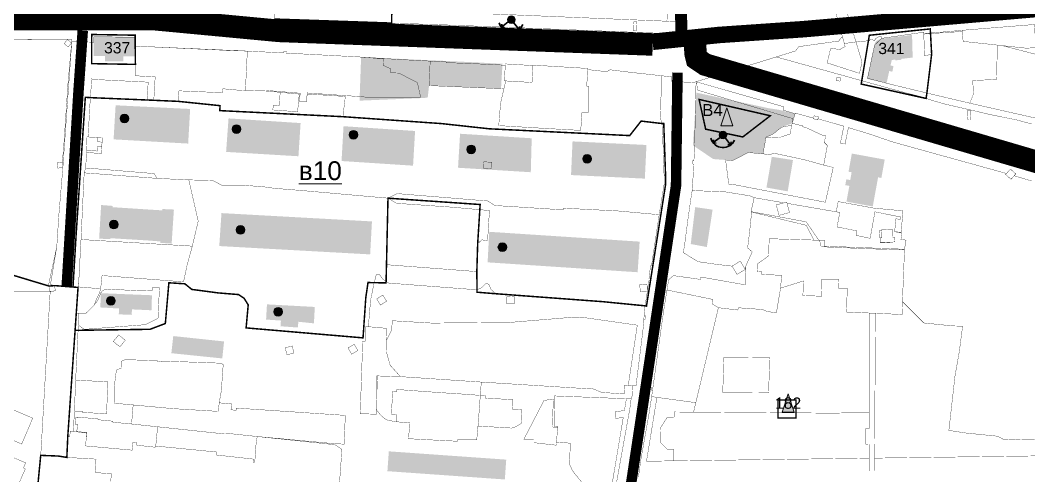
# Model space of a CAD drawing. Header units: millimetres. Extents: x 21689 to 31331, y 37531 to 43751.
# Drawn here: x 29086 to 29758, y 41698 to 42002 of the extents above; entities that cross this region are included whole.
import ezdxf

# ---------------------------------------------------------------- set-up
doc = ezdxf.new("R2010")
doc.units = ezdxf.units.MM
doc.linetypes.add('g5_084', pattern=[0.4, 0.2, -0.2])
for name, color, linetype, lineweight, transparency in [('0.1 ОКН', 1, 'Continuous', 9, 0.4), ('00 Выявленные ОКН', 30, 'Continuous', 9, 0.4), ('00 Дороги', 252, 'Continuous', 9, 0.2), ('24. ценная дореволюц постройка', 192, 'Continuous', 13, 0.4)]:
    doc.layers.add(name, color=color, linetype=linetype, lineweight=lineweight, transparency=transparency)
for name, color, linetype, lineweight in [('0.15 - Видовые раскрытия', 22, 'Continuous', 9), ('00 границы ОКН', 1, 'Continuous', 40), ('00 номер ОКН', 7, 'Continuous', 15), ('00 Разраб границы', 5, 'g5_084', 50), ('CONTUR', 150, 'Continuous', 9)]:
    doc.layers.add(name, color=color, linetype=linetype, lineweight=lineweight)
doc.layers.add('00 Парки и скверы', color=114, linetype='Continuous', lineweight=9, true_color=0x00a945, transparency=0.5)
doc.layers.add('25. ценная историческая застройка сов пер', color=92, linetype='Continuous', lineweight=0, true_color=0x19df16)
doc.styles.get("Standard").update_dxf_attribs({"font": 'arial.ttf'})
doc.linetypes.add('474_2', pattern='A,1,-0.5,[222,geobl2.shx,S=0.1,R=0,X=0,Y=0],-0.5,3', length=5)

# ---------------------------------------------------------------- blocks, each defined once
blk = doc.blocks.new('участки все')
at = {"layer": 'CONTUR', "const_width": 0.2}
for points in [[(6368.85, 4360.04), (6486.31, 4356.03), (6639.47, 4350.06), (6638.98, 4358.25), (6643.77, 4366.39)], [(6741.96, 4368.15), (6745.45, 4355.53), (6747.53, 4347.96), (6746.78, 4347.89), (6745.07, 4345.42), (6718.25, 4341.66), (6716.19, 4338.81), (6648.35, 4317.84), (6633.78, 4318.46), (6633.76, 4321.54), (6606.61, 4324.53), (6592.57, 4326.27), (6590.27, 4324.99), (6577.66, 4326.4), (6577.7, 4327.16), (6541.19, 4329.37), (6541.17, 4329.08), (6522.76, 4330.18), (6522.71, 4329.31), (6505.37, 4330.14), (6502.17, 4330.27), (6487.24, 4330.9), (6483.44, 4330.98), (6483.46, 4331.3), (6483.17, 4331.47), (6450.27, 4333.21), (6426.59, 4334.75), (6425.26, 4334.82), (6376.72, 4337.38), (6376.77, 4338.37), (6375.02, 4338.45), (6374.96, 4337.47), (6357.04, 4338.4), (6350.74, 4338.73), (6276, 4342.03), (6276, 4347.94), (6248.48, 4348.24), (6248.42, 4344.59), (6246.93, 4344.62), (6245.17, 4344.77), (6233.72, 4344.9), (6233.84, 4346.38), (6097.84, 4347.26)], [(6643.77, 4366.39), (6638.98, 4358.25), (6630.47, 4358.6), (6630.94, 4371.39)], [(6875.48, 4356.43), (6827.34, 4352.57), (6808.51, 4350.91), (6801.7, 4350.3), (6801.65, 4351.31), (6773.59, 4347.21), (6773.27, 4348.51), (6772.05, 4348.4), (6770.71, 4347.87), (6769.36, 4346.65), (6768.78, 4345.61), (6767.46, 4346.23), (6765.69, 4346.48), (6765.56, 4345.58), (6759.4, 4345.22), (6756.48, 4344.81), (6752.97, 4356.4), (6749.86, 4366.68)], [(6097.84, 4347.26), (6230.86, 4346.35), (6228.62, 4343.66), (6231.34, 4341.47), (6233.58, 4344.15), (6231.05, 4315.71), (6228.63, 4279.11), (6227.42, 4264.6), (6223.93, 4264.27), (6224.29, 4260.8), (6227.77, 4261.12), (6225.08, 4229.47), (6223.72, 4208.6), (6218.13, 4182.39), (6113.22, 4213.94)], [(6873.58, 4290.22), (6863.32, 4292.95), (6845.58, 4296.52), (6835.81, 4298.85), (6831.68, 4299.78), (6816.25, 4303.33), (6809.37, 4305.24), (6798.96, 4308.57), (6786.98, 4311.62), (6703.4, 4334.81), (6699.82, 4333.74), (6649.88, 4318.31), (6708.48, 4301.61), (6707.86, 4299.46), (6715.1, 4297.23), (6715.91, 4297), (6716.03, 4297.42), (6728.16, 4294.09), (6728.59, 4295.64), (6731.49, 4294.84), (6731.16, 4293.62), (6748.4, 4288.72), (6746.09, 4277.46), (6749.19, 4276.82), (6751.44, 4287.76), (6766.27, 4283.27), (6780.15, 4278.45), (6800.23, 4272.86), (6827.24, 4265.41), (6856.82, 4257.22), (6859.47, 4260.14), (6863.03, 4256.92), (6861.93, 4255.7), (6873.59, 4252.24)], [(6596.9, 4051.64), (6605.76, 4100.85), (6606.58, 4107.14), (6607.53, 4109.93), (6607.71, 4115.86), (6609.82, 4115.75), (6614.02, 4149.19), (6614.91, 4156.9), (6615.11, 4160.17), (6616.22, 4160.1), (6616.48, 4162.52), (6615.24, 4162.59), (6615.36, 4164.73), (6615.83, 4169.09), (6617.44, 4178.81), (6618.27, 4185.69), (6619.16, 4185.59), (6619.4, 4187.14), (6618.46, 4187.25), (6619.53, 4195.7), (6620.27, 4195.84), (6620.56, 4198.43), (6625.3, 4229.79), (6628.56, 4249.96), (6628.61, 4253.93), (6627.34, 4290.46), (6626.73, 4290.54), (6626.17, 4295.68), (6625.89, 4304.41), (6626.85, 4310.5), (6626.75, 4322.31), (6633.76, 4321.54), (6633.78, 4318.47), (6648.35, 4317.84), (6649.88, 4318.31), (6648.87, 4273.47), (6648.43, 4265.57), (6647.56, 4265.6), (6647.5, 4263.55), (6648.32, 4263.52), (6647.69, 4251.47), (6647.3, 4245.87), (6646.76, 4242.79), (6644.26, 4225.31), (6643.5, 4219.28), (6642.27, 4209.95), (6641.39, 4204.54), (6651.09, 4198.53), (6662.97, 4196.8), (6673.87, 4195.53), (6677.21, 4190.05), (6682.7, 4193.4), (6682.91, 4193.4), (6682.64, 4190.78), (6682.62, 4183.08), (6653.12, 4188.29), (6652.83, 4186.69), (6636.38, 4189), (6634.52, 4188.99), (6631.61, 4186.49), (6630.5, 4179.65), (6628.53, 4167.41), (6626.33, 4152.19), (6625.66, 4147.17), (6621.19, 4115.12), (6621.14, 4114.82), (6621.14, 4114.82), (6620.39, 4114.87), (6620.1, 4113.03), (6620.87, 4112.93), (6620.14, 4107.67), (6618.37, 4096.44), (6614.88, 4076.78), (6613.14, 4067.09), (6611.48, 4055.23)], [(6190.84, 4033.3), (6202.75, 4060.61), (6201.51, 4061.15), (6202.99, 4064.55), (6110.75, 4104.15)], [(6194.48, 4079.6), (6200.37, 4077.1), (6207.66, 4094.33), (6179.08, 4106.58)], [(6163.81, 4178.78), (6219.31, 4178.68), (6213.11, 4071.05), (6212.4, 4062.27), (6210.28, 4041.26)], [(6611.48, 4055.23), (6613.14, 4067.09), (6614.88, 4076.78), (6618.37, 4096.44), (6620.14, 4107.67), (6620.29, 4108.7), (6620.29, 4108.7), (6623.79, 4108.14), (6616.85, 4065.66), (6634.84, 4065.87), (6765.2, 4067.66), (6765.19, 4059.34), (6768.82, 4059.36), (6768.87, 4067.7), (6942.19, 4070.08), (6945.01, 4068.83), (6948.71, 4070.87), (6957.42, 4068.98), (6962.3, 4062.28), (6959.33, 4055.1)], [(6259.73, 4052.33), (6260.04, 4057.37), (6249.31, 4058.05), (6249.88, 4067.04), (6230.43, 4068.17), (6231.04, 4082.1), (6232.39, 4081.95), (6232.67, 4085.7), (6237.02, 4085.2), (6243.57, 4084.44), (6243.31, 4081.84), (6243.42, 4081.81), (6242.91, 4075.83), (6273.94, 4073.02), (6274.4, 4078.18), (6277.16, 4077.92), (6277.07, 4076.31), (6289.33, 4074.96), (6289.41, 4075.78), (6330.28, 4071.77), (6330.05, 4069.8), (6354.83, 4067.05), (6354.69, 4064.96), (6355.69, 4064.9), (6356.45, 4075.59), (6356.6, 4077.67), (6357.32, 4082.09), (6409.16, 4076.64), (6413.8, 4073.56), (6412.88, 4060.77), (6411.78, 4045.36)]]:
    blk.add_lwpolyline(points, dxfattribs=at)
for points in [[(6741.96, 4368.15), (6722.94, 4367.67), (6722.7, 4376.95), (6747.92, 4377.18), (6748.25, 4373.37), (6749.33, 4368.39), (6752.97, 4356.4), (6745.45, 4355.53), (6741.96, 4368.15)], [(6368.96, 4368.64), (6472.99, 4365.12), (6638.98, 4358.25), (6639.47, 4350.06), (6486.31, 4356.03), (6368.85, 4360.04), (6368.96, 4368.64)], [(6742.35, 4366.76), (6749.82, 4366.78), (6752.97, 4356.4), (6756.48, 4344.81), (6748.71, 4343.74), (6745.45, 4355.53), (6742.35, 4366.76)], [(6608.33, 4358.15), (6610.33, 4358.1), (6610.16, 4352.09), (6608.16, 4352.14), (6608.33, 4358.15)], [(6608.33, 4358.15), (6610.33, 4358.1), (6610.16, 4352.09), (6608.16, 4352.14), (6608.33, 4358.15)], [(6758.85, 4323.91), (6737.3, 4330.83), (6739.59, 4340.56), (6745.77, 4339.79), (6749.25, 4341.78), (6745.45, 4355.53), (6752.97, 4356.4), (6760.51, 4331.53), (6758.85, 4323.91)], [(6764.2, 4320.61), (6768.9, 4342.69), (6773.6, 4347.2), (6801.65, 4351.31), (6802.18, 4335.66), (6805.7, 4336.28), (6806.93, 4336.67), (6803.76, 4310.78), (6778.58, 4316.88), (6764.2, 4320.61)], [(6801.69, 4350.04), (6827.4, 4351.78), (6827.9, 4345.18), (6850.71, 4342.72), (6850.22, 4319.82), (6834.33, 4319.14), (6834.78, 4310.09), (6832.35, 4304.03), (6803.76, 4310.78), (6806.93, 4336.67), (6805.7, 4336.28), (6802.18, 4335.66), (6801.69, 4350.04)], [(6827.34, 4352.57), (6875.48, 4356.43), (6876.36, 4340.97), (6869.8, 4340.66), (6827.9, 4345.18), (6827.34, 4352.57)], [(6233.72, 4344.9), (6245.17, 4344.77), (6246.93, 4344.62), (6246.98, 4319.91), (6245.66, 4301.01), (6244.63, 4281.54), (6243.87, 4281.57), (6243.5, 4272.65), (6243.7, 4271.23), (6243.11, 4263.59), (6242.97, 4260.9), (6241.98, 4257.65), (6239.86, 4213.26), (6238.15, 4181.7), (6236.83, 4164.28), (6238.49, 4164.22), (6236.53, 4124.55), (6234.84, 4085.48), (6232.67, 4085.7), (6232.39, 4081.95), (6231.04, 4082.1), (6230.43, 4068.17), (6224.92, 4069.05), (6220.62, 4069.26), (6216.85, 4069.37), (6213.01, 4069.58), (6213.11, 4071.05), (6219.31, 4178.68), (6222.65, 4179.07), (6222.37, 4182.57), (6219.51, 4183.3), (6223.72, 4208.6), (6225.08, 4229.47), (6227.77, 4261.12), (6233.72, 4344.9)], [(6228.62, 4343.66), (6230.86, 4346.35), (6233.58, 4344.15), (6231.34, 4341.47), (6228.62, 4343.66)], [(6739.59, 4340.56), (6745.77, 4339.79), (6749.25, 4341.78), (6748.71, 4343.74), (6756.48, 4344.81), (6760.51, 4331.53), (6758.85, 4323.91), (6737.3, 4330.83), (6739.59, 4340.56)], [(6276, 4342.03), (6344.96, 4338.83), (6350.74, 4338.73), (6349.47, 4312.53), (6345.25, 4312.66), (6334.48, 4313.62), (6334.13, 4311.02), (6305.19, 4312.24), (6304.86, 4308.11), (6304.73, 4305.25), (6288.38, 4305.97), (6289.31, 4321.56), (6276.24, 4322.27), (6276, 4342.03)], [(6350.74, 4338.73), (6357.04, 4338.4), (6374.96, 4337.47), (6375.02, 4338.45), (6376.77, 4338.37), (6376.72, 4337.38), (6425.26, 4334.82), (6441.47, 4333.55), (6441.33, 4329.2), (6446.39, 4326.88), (6446.35, 4324.23), (6451.7, 4324.09), (6464.08, 4317.76), (6466.29, 4308), (6430.98, 4307.98), (6421.39, 4308.73), (6390.69, 4310.85), (6390.63, 4310.17), (6390.51, 4308.99), (6390.16, 4304.94), (6385.53, 4305.38), (6385.97, 4310.67), (6363.76, 4312.5), (6363.65, 4312.12), (6349.47, 4312.53), (6350.74, 4338.73)], [(6854.08, 4342.34), (6890.19, 4333), (6890.64, 4290.83), (6832.35, 4304.03), (6834.78, 4310.09), (6834.33, 4319.14), (6850.22, 4319.82), (6850.71, 4342.73), (6854.08, 4342.34)], [(6472.63, 4332.02), (6483.17, 4331.47), (6483.46, 4331.3), (6483.44, 4330.98), (6487.24, 4330.9), (6502.17, 4330.27), (6505.37, 4330.14), (6522.71, 4329.31), (6522.1, 4318.92), (6523.01, 4318.85), (6521.79, 4313.62), (6471.9, 4315.73), (6472.63, 4332.02)], [(6522.76, 4330.18), (6541.17, 4329.08), (6540.5, 4317.82), (6522.1, 4318.92), (6522.76, 4330.18)], [(6523.01, 4318.85), (6519.56, 4304.02), (6518.33, 4289.1), (6542.03, 4287.67), (6566.03, 4286.27), (6572.99, 4285.98), (6573.85, 4297.93), (6578.07, 4297.78), (6578.23, 4315.26), (6576.98, 4315.37), (6577.7, 4327.16), (6541.19, 4329.37), (6541.17, 4329.08), (6540.5, 4317.82), (6523.01, 4318.85)], [(6385, 4305.44), (6384.2, 4298.33), (6367.77, 4299.53), (6367.97, 4302.57), (6372.06, 4302.3), (6372.53, 4309.71), (6372.56, 4311.27), (6363.66, 4312.12), (6345.25, 4312.66), (6334.48, 4313.62), (6334.13, 4311.02), (6305.19, 4312.24), (6304.86, 4308.11), (6304.73, 4305.25), (6283.88, 4306.15), (6284.66, 4318.03), (6247.93, 4319.86), (6246.98, 4319.91), (6245.66, 4301.01), (6244.63, 4281.54), (6254.08, 4281.03), (6253.91, 4278.07), (6253.73, 4275.1), (6253.47, 4270.47), (6243.7, 4271.23), (6243.11, 4263.59), (6242.97, 4260.9), (6288.7, 4257.16), (6290.45, 4253.97), (6311.72, 4252.95), (6325.42, 4252.66), (6327.76, 4252.48), (6333.54, 4249.52), (6348.62, 4249.4), (6363.17, 4248.18), (6368.44, 4247.38), (6387.01, 4245.88), (6428.16, 4242.23), (6444.5, 4240.79), (6450.6, 4243.83), (6511.04, 4238.9), (6515.8, 4235.88), (6525.94, 4235.27), (6545.67, 4234), (6555.1, 4233.4), (6561.42, 4233.15), (6561.46, 4234.12), (6598.05, 4232.26), (6625.3, 4229.79), (6628.56, 4249.96), (6628.61, 4253.93), (6627.34, 4290.46), (6613.24, 4292.11), (6605.65, 4282.45), (6576.71, 4283.52), (6566.06, 4284.14), (6542.07, 4285.26), (6512.05, 4286.97), (6480.34, 4290.43), (6414.46, 4295.05), (6414.88, 4298.76), (6415.84, 4306.5), (6415.97, 4308.51), (6391.47, 4310.1), (6390.64, 4310.16), (6390.55, 4308.98), (6390.18, 4304.9), (6385, 4305.44)], [(6715.91, 4297), (6715.1, 4297.23), (6707.86, 4299.46), (6708.48, 4301.61), (6649.88, 4318.31), (6651.16, 4312.64), (6714.49, 4293.73), (6713.95, 4290.62), (6715.91, 4297)], [(6743.63, 4321.43), (6744.33, 4321.38), (6745.33, 4321.29), (6746.02, 4321.23), (6745.97, 4320.54), (6745.9, 4319.54), (6745.83, 4318.76), (6743.45, 4318.95), (6743.5, 4319.73), (6743.58, 4320.73), (6743.63, 4321.43)], [(6743.63, 4321.43), (6744.33, 4321.38), (6745.33, 4321.29), (6746.02, 4321.23), (6745.97, 4320.54), (6745.9, 4319.54), (6745.83, 4318.76), (6743.45, 4318.95), (6743.5, 4319.73), (6743.58, 4320.73), (6743.63, 4321.43)], [(6372.56, 4311.27), (6385.3, 4310.06), (6385, 4305.44), (6384.2, 4298.33), (6367.77, 4299.53), (6367.97, 4302.57), (6372.06, 4302.3), (6372.53, 4309.71), (6372.56, 4311.27)], [(6830.76, 4299.2), (6832.77, 4299.26), (6833.03, 4293.3), (6831.01, 4293.25), (6830.76, 4299.2)], [(6830.76, 4299.2), (6832.77, 4299.26), (6833.03, 4293.3), (6831.01, 4293.25), (6830.76, 4299.2)], [(6694.63, 4270.28), (6695.07, 4273.59), (6696.58, 4281.45), (6705.05, 4281.07), (6712.51, 4283.53), (6713.7, 4289.38), (6713.95, 4290.62), (6721.08, 4288.87), (6720.92, 4288.42), (6724, 4287.41), (6733.7, 4282.86), (6736.4, 4282.32), (6735.61, 4279.17), (6735.25, 4278.01), (6735.92, 4277.33), (6736.87, 4276.37), (6737.38, 4275.86), (6734.96, 4262.81), (6726.1, 4265.27), (6724.68, 4265.68), (6722.51, 4266.27), (6711.52, 4268.64), (6701.05, 4270.87), (6699.66, 4269.71), (6694.63, 4270.28)], [(6728.59, 4295.64), (6731.49, 4294.84), (6730.95, 4292.91), (6728.05, 4293.7), (6728.59, 4295.64)], [(6696.58, 4281.45), (6705.05, 4281.07), (6712.51, 4283.53), (6713.7, 4289.38), (6706.81, 4287.99), (6700.82, 4283.21), (6696.58, 4281.45)], [(6243.87, 4281.57), (6244.63, 4281.54), (6251.12, 4281.2), (6251, 4278.39), (6253.91, 4278.07), (6253.73, 4275.1), (6250.79, 4275.22), (6250.6, 4272.16), (6243.5, 4272.65), (6243.87, 4281.57)], [(6684.67, 4271.16), (6694.63, 4270.28), (6699.66, 4269.71), (6701.05, 4270.87), (6711.52, 4268.64), (6722.51, 4266.27), (6724.68, 4265.68), (6726.1, 4265.27), (6734.96, 4262.81), (6741.32, 4261.26), (6736.09, 4238.08), (6675.98, 4249.65), (6671.63, 4250), (6671.58, 4250.85), (6669.56, 4266.22), (6674.37, 4265.87), (6684.67, 4271.16)], [(6224.29, 4260.8), (6223.93, 4264.27), (6227.42, 4264.6), (6227.77, 4261.12), (6224.29, 4260.8)], [(6508.34, 4265), (6513.84, 4264.7), (6513.6, 4260.56), (6508.12, 4260.85), (6508.34, 4265)], [(6241.98, 4257.65), (6290.45, 4253.97), (6311.72, 4252.95), (6318, 4225.48), (6314.05, 4208.84), (6239.86, 4213.26), (6241.98, 4257.65)], [(6863.03, 4256.92), (6859.8, 4253.37), (6856.24, 4256.58), (6859.47, 4260.14), (6863.03, 4256.92)], [(6647.3, 4245.87), (6646.76, 4242.79), (6644.26, 4225.31), (6643.5, 4219.28), (6642.27, 4209.95), (6641.39, 4204.54), (6651.09, 4198.53), (6662.97, 4196.8), (6673.87, 4195.53), (6679.34, 4198.89), (6682.7, 4193.4), (6683.2, 4196.14), (6687.35, 4205.03), (6684.25, 4207.67), (6685.51, 4217.78), (6686.93, 4231.54), (6686.54, 4231.83), (6688.61, 4241.12), (6685.84, 4242.32), (6669.56, 4244.95), (6647.3, 4245.87)], [(6444.5, 4240.79), (6450.27, 4237.36), (6487.46, 4234.77), (6512.29, 4232.53), (6511.71, 4226.33), (6510.93, 4212.57), (6507.02, 4213.03), (6504.3, 4210.47), (6503.45, 4197.79), (6503.75, 4197.77), (6503.73, 4191.91), (6443.5, 4196.49), (6444.5, 4240.79)], [(6732.52, 4208.96), (6732.72, 4211.36), (6723.27, 4225.02), (6686.54, 4231.83), (6688.61, 4241.12), (6708.46, 4237.7), (6703.34, 4236.31), (6705.23, 4229.36), (6712.18, 4231.26), (6710.52, 4237.35), (6745.73, 4231.29), (6745.44, 4230.01), (6743.88, 4221.63), (6757.14, 4219.01), (6756.52, 4216.04), (6764.26, 4214.39), (6765.93, 4214.04), (6769.12, 4231.7), (6786.09, 4228.28), (6786.07, 4226.74), (6783.09, 4227.01), (6782.25, 4218.41), (6787.08, 4217.79), (6786.44, 4213.29), (6789.86, 4212.86), (6788.83, 4206.8), (6788.67, 4206.8), (6732.52, 4208.96)], [(6712.18, 4231.26), (6705.24, 4229.36), (6703.34, 4236.31), (6710.29, 4238.21), (6712.18, 4231.26)], [(6744.61, 4238.52), (6743.31, 4231.71), (6745.73, 4231.29), (6745.44, 4230.01), (6743.88, 4221.63), (6757.14, 4219.01), (6756.52, 4216.04), (6764.26, 4214.39), (6765.93, 4214.04), (6769.12, 4231.7), (6786.09, 4228.28), (6786.07, 4226.74), (6783.09, 4227), (6782.25, 4218.41), (6786.54, 4218.11), (6787.33, 4226.61), (6787.83, 4232.35), (6768.44, 4234.15), (6744.61, 4238.52)], [(6686.93, 4231.54), (6723.32, 4222.73), (6728.43, 4212.89), (6698.61, 4213.79), (6698.25, 4202.39), (6690.9, 4197.09), (6690.64, 4191.89), (6693.7, 4191.77), (6693.65, 4189.93), (6706.92, 4189.47), (6706.2, 4180.88), (6703.45, 4164.53), (6697.27, 4165.28), (6694.24, 4166.65), (6678.11, 4167.8), (6677.71, 4166.31), (6664.76, 4167.85), (6660.59, 4170.41), (6661.15, 4173.34), (6630.5, 4179.65), (6631.61, 4186.49), (6634.52, 4188.99), (6636.38, 4189), (6652.83, 4186.69), (6653.12, 4188.29), (6682.62, 4183.08), (6682.64, 4190.78), (6683.2, 4196.14), (6687.35, 4205.03), (6684.25, 4207.67), (6685.51, 4217.78), (6686.93, 4231.54)], [(6780.74, 4219.98), (6773.54, 4219.65), (6773.56, 4219.34), (6772.12, 4219.24), (6772.72, 4210.95), (6780.89, 4211.48), (6780.87, 4211.58), (6782.32, 4211.64), (6782.17, 4214.84), (6780.97, 4214.78), (6780.74, 4219.98)], [(6782.32, 4211.64), (6772.74, 4211.2), (6772.59, 4214.4), (6773.79, 4214.45), (6773.55, 4219.65), (6780.73, 4219.98), (6780.97, 4214.78), (6782.17, 4214.85), (6782.32, 4211.64)], [(6239.86, 4213.26), (6314.05, 4208.84), (6310.58, 4196.2), (6308.21, 4185.08), (6253.89, 4189.27), (6252.95, 4180.47), (6238.2, 4181.7), (6239.86, 4213.26)], [(6698.61, 4213.79), (6728.43, 4212.89), (6735.49, 4212.74), (6735.42, 4208.35), (6765.82, 4207.03), (6788.83, 4206.44), (6787.46, 4171.92), (6787.3, 4163.35), (6769.47, 4164.13), (6765.27, 4164.32), (6750.2, 4164.99), (6750.67, 4180.95), (6744.86, 4180.94), (6744.98, 4186.61), (6733.48, 4186.6), (6733.68, 4175.51), (6721.1, 4175.93), (6721.43, 4185.67), (6706.2, 4180.88), (6706.92, 4189.47), (6693.65, 4189.93), (6693.7, 4191.77), (6690.64, 4191.89), (6690.9, 4197.09), (6698.25, 4202.39), (6698.61, 4213.79)], [(6682.7, 4193.4), (6677.21, 4190.05), (6673.87, 4195.53), (6679.34, 4198.89), (6682.7, 4193.4)], [(6609.82, 4115.75), (6614.02, 4149.19), (6614.91, 4156.9), (6615.36, 4164.73), (6615.83, 4169.09), (6587.8, 4171.86), (6559.07, 4173.98), (6516.54, 4177.14), (6513.28, 4179.93), (6511.71, 4183.47), (6509.95, 4184.15), (6507.13, 4181.3), (6503.89, 4179.77), (6445.01, 4184.24), (6441.26, 4186.64), (6438.89, 4189.92), (6436.63, 4189.66), (6435.21, 4184.12), (6433.57, 4176.14), (6432.93, 4173), (6431.4, 4155.1), (6435.35, 4154.94), (6442.36, 4154.21), (6443.75, 4154.08), (6443.57, 4146.32), (6446.98, 4152.98), (6447.34, 4159.18), (6473.79, 4157.61), (6525.91, 4158.08), (6569.29, 4161.63), (6576.02, 4161.17), (6610.7, 4156.24), (6604.67, 4116.11), (6607.71, 4115.86), (6609.82, 4115.75)], [(6219.16, 4178.81), (6218.87, 4182.29), (6222.36, 4182.57), (6222.65, 4179.07), (6219.16, 4178.81)], [(6617.44, 4178.81), (6612.67, 4178.5), (6612.35, 4183.29), (6617.13, 4183.59), (6617.44, 4178.81)], [(6648.2, 4098.33), (6745.6, 4097.62), (6745.62, 4098.41), (6765.23, 4098.26), (6765.27, 4164.32), (6750.2, 4164.99), (6750.67, 4180.95), (6744.86, 4180.94), (6744.98, 4186.61), (6733.48, 4186.6), (6733.68, 4175.51), (6721.1, 4175.93), (6721.43, 4185.67), (6706.2, 4180.88), (6703.45, 4164.53), (6697.27, 4165.28), (6694.24, 4166.65), (6678.11, 4167.8), (6677.71, 4166.31), (6664.76, 4167.85), (6649.7, 4104.62), (6648.2, 4098.33)], [(6238.2, 4181.7), (6252.95, 4180.47), (6252.13, 4177.44), (6250.45, 4174.22), (6248.55, 4169.43), (6243.14, 4164.15), (6236.83, 4164.28), (6238.2, 4181.7)], [(6254.54, 4179.45), (6256.25, 4180), (6260.05, 4180.31), (6269.36, 4179.61), (6279.08, 4179.07), (6287.3, 4179.3), (6287.3, 4181.01), (6292.15, 4181.08), (6291.19, 4160.79), (6285.13, 4157.8), (6282.64, 4156.55), (6242.12, 4153.45), (6238.86, 4155.7), (6238.13, 4156.49), (6238.49, 4164.22), (6243.14, 4164.15), (6248.55, 4169.43), (6248.69, 4169.76), (6249.8, 4171), (6251.28, 4173.32), (6253.14, 4177.91), (6254.54, 4179.45)], [(6436.99, 4173.72), (6439.49, 4169.63), (6443.59, 4172.13), (6441.08, 4176.23), (6436.99, 4173.72)], [(6443.59, 4172.13), (6439.49, 4169.63), (6436.99, 4173.72), (6441.08, 4176.23), (6443.59, 4172.13)], [(6630.5, 4179.65), (6661.15, 4173.34), (6660.59, 4170.41), (6664.76, 4167.85), (6649.7, 4104.62), (6623.79, 4108.14), (6620.29, 4108.7), (6621.19, 4115.12), (6625.66, 4147.17), (6626.33, 4152.19), (6628.53, 4167.41), (6630.5, 4179.65)], [(6528.53, 4175.24), (6523.73, 4175.15), (6523.81, 4170.35), (6528.61, 4170.44), (6528.53, 4175.24)], [(6528.61, 4170.44), (6523.81, 4170.35), (6523.73, 4175.15), (6528.53, 4175.24), (6528.61, 4170.44)], [(6769.47, 4164.13), (6787.3, 4163.35), (6787.46, 4171.92), (6801.67, 4157.71), (6820.92, 4155.72), (6827.55, 4155.58), (6825.4, 4138.82), (6822.52, 4122.62), (6820.83, 4107.7), (6818.41, 4086.17), (6829.64, 4084.43), (6850.89, 4082.3), (6854.37, 4080.42), (6864, 4079.92), (6871.16, 4080.13), (6883.82, 4079.76), (6888.8, 4076.96), (6909.17, 4075.42), (6919.9, 4074.67), (6925.47, 4072.97), (6935.16, 4073.15), (6942.19, 4070.08), (6768.87, 4067.7), (6769.47, 4164.13)], [(6765.27, 4164.32), (6769.47, 4164.13), (6768.87, 4067.7), (6768.82, 4059.36), (6765.19, 4059.34), (6765.2, 4067.66), (6765.3, 4076.88), (6763.01, 4076.92), (6763.06, 4087.44), (6765.21, 4087.44), (6765.23, 4098.26), (6765.27, 4164.32)], [(6443.57, 4146.33), (6446.98, 4152.98), (6447.34, 4159.18), (6473.79, 4157.61), (6525.91, 4158.08), (6569.29, 4161.63), (6576.02, 4161.17), (6610.7, 4156.24), (6604.67, 4116.11), (6602.27, 4116.32), (6602.08, 4113.65), (6601.9, 4110.41), (6586.93, 4111.48), (6579.88, 4114.38), (6578.99, 4113.82), (6506.7, 4118.34), (6452.85, 4121.96), (6445.95, 4129.55), (6443.39, 4138.58), (6443.57, 4146.33)], [(6261.41, 4145.35), (6264.98, 4149.75), (6269.37, 4146.21), (6265.81, 4141.81), (6261.41, 4145.35)], [(6429.59, 4155.16), (6435.35, 4154.94), (6442.36, 4154.21), (6443.75, 4154.08), (6443.39, 4138.58), (6445.95, 4129.55), (6452.85, 4121.96), (6437.02, 4122.45), (6436.93, 4096.98), (6426, 4097.22), (6427.66, 4145.56), (6429.54, 4145.46), (6429.59, 4155.16)], [(6375.94, 4141.1), (6380.57, 4142.36), (6381.84, 4137.73), (6377.21, 4136.47), (6375.94, 4141.1)], [(6424.39, 4139.4), (6420.28, 4136.93), (6417.8, 4141.02), (6421.9, 4143.5), (6424.39, 4139.4)], [(6261.93, 4106.09), (6262.12, 4104.27), (6301.33, 4100.64), (6331.4, 4098.83), (6331.98, 4104.53), (6333.38, 4112.34), (6334.66, 4129.94), (6333.48, 4130.9), (6293.36, 4132.37), (6293.26, 4131.86), (6290.7, 4132.23), (6290.69, 4132.64), (6269.34, 4133.25), (6266.55, 4132.11), (6266.77, 4127.71), (6263.46, 4126.33), (6262.03, 4115.42), (6261.93, 4106.09)], [(6668.39, 4134.74), (6698.98, 4134.48), (6698.25, 4111.24), (6667.68, 4111.4), (6668.39, 4134.74)], [(6668.39, 4134.74), (6667.68, 4111.4), (6698.25, 4111.24), (6698.98, 4134.48), (6668.39, 4134.74)], [(6450.08, 4091.91), (6450.11, 4096.84), (6446.7, 4097.08), (6447.74, 4112.23), (6450.36, 4112.03), (6450.46, 4113.41), (6468.08, 4112.13), (6473.61, 4111.73), (6487.2, 4110.79), (6492.81, 4110.45), (6506.05, 4109.48), (6506.7, 4118.34), (6452.85, 4121.96), (6437.51, 4122.43), (6436.71, 4099.9), (6439.96, 4096.01), (6443.27, 4093.24), (6448.02, 4092.24), (6449.22, 4091.98), (6450.08, 4091.91)], [(6236.33, 4119.69), (6257.85, 4118.44), (6256.86, 4097.24), (6240.83, 4098.16), (6240.87, 4098.93), (6235.42, 4098.9), (6236.33, 4119.69)], [(6506.05, 4109.48), (6492.81, 4110.45), (6487.2, 4110.79), (6473.61, 4111.73), (6468.08, 4112.13), (6450.46, 4113.41), (6450.36, 4112.03), (6447.74, 4112.23), (6446.7, 4097.08), (6450.11, 4096.84), (6450.08, 4091.91), (6458.98, 4091.17), (6458.24, 4080.63), (6486.33, 4079.15), (6490.87, 4078.99), (6490.93, 4079.91), (6503.68, 4079.79), (6504.21, 4086.26), (6504.49, 4089.06), (6504.64, 4090.49), (6504.77, 4092.22), (6505.95, 4108.16), (6506.05, 4109.48)], [(6504.53, 4089.06), (6506.05, 4109.48), (6509.55, 4109.21), (6509.45, 4107.57), (6527.83, 4106.68), (6527.52, 4100.18), (6533.75, 4099.87), (6533.32, 4090.89), (6531.98, 4089.91), (6530.48, 4089.03), (6528.71, 4088.24), (6526.91, 4087.71), (6504.53, 4089.06)], [(6555.58, 4109.11), (6603.44, 4107.26), (6602.12, 4099.37), (6596.21, 4098.67), (6596.05, 4094.16), (6601.33, 4094.73), (6593.12, 4045.73), (6590.18, 4046.37), (6575.96, 4047.47), (6573.91, 4051.33), (6567.68, 4059.03), (6565.41, 4063.76), (6565.73, 4068.01), (6566, 4077.65), (6556.8, 4078.39), (6557.49, 4086.27), (6557.74, 4088.79), (6555.19, 4088.94), (6555.28, 4094.04), (6555.58, 4109.11)], [(6086.63, 4074.74), (6180.34, 4033.74), (6180.62, 4034.39), (6188.32, 4031.03), (6189.56, 4033.86), (6190.84, 4033.3), (6202.75, 4060.61), (6201.51, 4061.15), (6202.99, 4064.55), (6110.75, 4104.15), (6110.99, 4104.69), (6101.57, 4108.15), (6101.33, 4107.59), (6100.87, 4107.8), (6086.63, 4074.74)], [(6357.32, 4082.09), (6338.77, 4084.05), (6334.13, 4083.95), (6273.56, 4090.43), (6274.62, 4103.1), (6301.33, 4100.64), (6331.4, 4098.83), (6331.98, 4104.53), (6340.18, 4103.81), (6339.84, 4099.87), (6343.23, 4099.59), (6343.22, 4101.03), (6416.07, 4096.16), (6415.22, 4077.03), (6409.06, 4077.3), (6357.32, 4082.09)], [(6548.54, 4106.18), (6554.75, 4106.89), (6554.03, 4088.44), (6557.7, 4088.27), (6557.49, 4086.27), (6556.8, 4078.39), (6556.62, 4076.31), (6541.62, 4078.01), (6541.61, 4080.4), (6535.16, 4080.4), (6548.54, 4106.18)], [(6603.44, 4107.26), (6606.58, 4107.14), (6605.76, 4100.85), (6596.9, 4051.64), (6597.56, 4044.78), (6593.12, 4045.73), (6601.33, 4094.73), (6596.05, 4094.16), (6596.21, 4098.67), (6602.12, 4099.37), (6603.44, 4107.26)], [(6623.79, 4108.14), (6616.85, 4065.66), (6634.84, 4065.87), (6634.84, 4073.6), (6630.65, 4073.65), (6625.92, 4078.29), (6626.09, 4087.72), (6630.43, 4094.55), (6635.62, 4094.64), (6635.48, 4098.43), (6648.2, 4098.33), (6649.7, 4104.62), (6623.79, 4108.14)], [(6237.75, 4095.08), (6251.24, 4093.76), (6251.18, 4093.28), (6261.03, 4092.28), (6260.98, 4091.63), (6273.56, 4090.43), (6290.93, 4088.57), (6289.68, 4075.76), (6289.41, 4075.78), (6289.33, 4074.96), (6277.07, 4076.31), (6277.16, 4077.92), (6274.4, 4078.18), (6273.94, 4073.02), (6242.91, 4075.83), (6243.42, 4081.81), (6243.71, 4084.76), (6237.06, 4085.41), (6237.57, 4090.25), (6235.87, 4090.35), (6236.23, 4094.64), (6237.7, 4094.48), (6237.75, 4095.08)], [(6635.48, 4098.43), (6745.6, 4097.62), (6745.62, 4098.41), (6765.23, 4098.26), (6765.21, 4087.44), (6763.06, 4087.44), (6763.01, 4076.92), (6765.3, 4076.88), (6765.2, 4067.66), (6634.84, 4065.87), (6634.84, 4073.6), (6630.65, 4073.65), (6625.92, 4078.29), (6626.09, 4087.72), (6630.43, 4094.55), (6635.62, 4094.64), (6635.48, 4098.43)]]:
    blk.add_lwpolyline(points, close=True, dxfattribs=at)
blk = doc.blocks.new('Точки и сектора раскрытия панорам 2')
at = {"layer": '0.15 - Видовые раскрытия', "transparency": 33554687}
h = blk.add_hatch(color=256, dxfattribs=at)
h.dxf.hatch_style = 1
h.paths.add_polyline_path([(2487.48, 126.66, 1), (2492.55, 126.66, 1)])
at = {"layer": '0.15 - Видовые раскрытия', "lineweight": 35}
for p, q in [((2481.77, 126.66), (2483.07, 128.06)), ((2481.77, 126.66), (2487.48, 126.66)), ((2481.77, 126.66), (2483.07, 125.27)), ((2490.01, 118.42), (2490.01, 124.13)), ((2490.01, 118.42), (2488.62, 119.72)), ((2490.01, 118.42), (2491.41, 119.72))]:
    blk.add_line(p, q, dxfattribs=at)
at = {"layer": '0.15 - Видовые раскрытия'}
blk.add_circle((2490.01, 126.66), 2.54, dxfattribs=at)
at = {"layer": '0.15 - Видовые раскрытия', "lineweight": 35}
blk.add_arc((2490.01, 126.66), 8.37, 157.19421, 298.37224, dxfattribs=at)
blk = doc.blocks.new('стрелка вид улицы')
at = {"layer": '0.15 - Видовые раскрытия', "linetype": '474_2'}
h = blk.add_hatch(color=256, dxfattribs=at)
h.dxf.hatch_style = 1
h.paths.add_polyline_path([(-23.36, -2.99), (-23.36, 2.99), (-26.54, 0)])
at = {"layer": '0.15 - Видовые раскрытия', "const_width": 0.2}
blk.add_lwpolyline([(-23.36, -2.99), (-23.36, 2.99), (-26.54, 0), (-23.36, -2.99)], dxfattribs=at)
at = {"layer": '0.15 - Видовые раскрытия', "linetype": '474_2', "const_width": 1}
blk.add_lwpolyline([(-23.36, 0), (0, 0)], dxfattribs=at)

msp = doc.modelspace()

# ---------------------------------------------------------------- hatches: boundary and pattern name
at = {"layer": '0.1 ОКН', "transparency": 33554585}
h = msp.add_hatch(color=1, dxfattribs=at)
h.dxf.hatch_style = 1
h.paths.add_polyline_path([(29680.61, 41991.87), (29675.74, 41991.26), (29660.7, 41989.38), (29659.59, 41989.16, 0.144205), (29656.31, 41987.18), (29655.67, 41985.79), (29654.15, 41979.07), (29652.95, 41973.43), (29652.34, 41970.55), (29650.54, 41962.57), (29652.59, 41962.1), (29663.63, 41959.69), (29663.69, 41959.98), (29663.69, 41959.98), (29664.83, 41965.14), (29665.42, 41967.81), (29667.47, 41967.36), (29668.24, 41971.07), (29666.23, 41971.5), (29667.08, 41975.05), (29669.39, 41975.47), (29669.42, 41974.89), (29673.37, 41975.3), (29673.36, 41975.87), (29681.02, 41976.77)])
h = msp.add_hatch(color=1, dxfattribs=at)
h.dxf.hatch_style = 1
h.paths.add_polyline_path([(29135.12, 41990.75), (29162.93, 41990.49), (29162.92, 41983.81), (29162.88, 41977.54), (29154.79, 41977.54), (29154.87, 41974.33), (29142.7, 41974.33), (29142.63, 41977.71), (29134.95, 41977.78)])
at = {"layer": '0.1 ОКН', "transparency": 33554687}
h = msp.add_hatch(color=2, dxfattribs=at)
h.dxf.hatch_style = 1
edge = h.paths.add_edge_path()
edge.add_arc((29155.55, 41936.23), 2.91, 0, 360)
h = msp.add_hatch(color=2, dxfattribs=at)
h.dxf.hatch_style = 1
edge = h.paths.add_edge_path()
edge.add_arc((29230.26, 41929.16), 2.91, 0, 360)
h = msp.add_hatch(color=2, dxfattribs=at)
h.dxf.hatch_style = 1
edge = h.paths.add_edge_path()
edge.add_arc((29308.18, 41925.4), 2.91, 0, 360)
h = msp.add_hatch(color=2, dxfattribs=at)
h.dxf.hatch_style = 1
edge = h.paths.add_edge_path()
edge.add_arc((29386.64, 41915.62), 2.91, 0, 360)
h = msp.add_hatch(color=2, dxfattribs=at)
h.dxf.hatch_style = 1
edge = h.paths.add_edge_path()
edge.add_arc((29463.96, 41909.36), 2.91, 0, 360)
h = msp.add_hatch(color=2, dxfattribs=at)
h.dxf.hatch_style = 1
edge = h.paths.add_edge_path()
edge.add_arc((29148.56, 41865.55), 2.91, 0, 360)
h = msp.add_hatch(color=2, dxfattribs=at)
h.dxf.hatch_style = 1
edge = h.paths.add_edge_path()
edge.add_arc((29232.89, 41862), 2.91, 0, 360)
h = msp.add_hatch(color=2, dxfattribs=at)
h.dxf.hatch_style = 1
edge = h.paths.add_edge_path()
edge.add_arc((29407.5, 41850.48), 2.91, 0, 360)
h = msp.add_hatch(color=2, dxfattribs=at)
h.dxf.hatch_style = 1
edge = h.paths.add_edge_path()
edge.add_arc((29146.56, 41814.81), 2.91, 0, 360)
h = msp.add_hatch(color=2, dxfattribs=at)
h.dxf.hatch_style = 1
edge = h.paths.add_edge_path()
edge.add_arc((29257.98, 41807.52), 2.91, 0, 360)
at = {"layer": '0.1 ОКН', "transparency": 33554585}
h = msp.add_hatch(color=1, dxfattribs=at)
h.dxf.hatch_style = 1
h.paths.add_polyline_path([(29598, 41752.77), (29594, 41740.77), (29602, 41740.77)])
at = {"layer": '00 Выявленные ОКН', "lineweight": 13, "transparency": 33554585}
h = msp.add_hatch(color=30, dxfattribs=at)
h.dxf.hatch_style = 1
h.paths.add_polyline_path([(29149.68, 41944.99), (29148.34, 41922.3), (29198.05, 41919.5), (29199.37, 41942.53)])
at = {"layer": '00 Выявленные ОКН', "transparency": 33554585}
h = msp.add_hatch(color=256, dxfattribs=at)
h.dxf.hatch_style = 1
h.paths.add_polyline_path([(29557.04, 41943.29), (29553.04, 41931.29), (29561.04, 41931.29)])
at = {"layer": '00 Выявленные ОКН', "lineweight": 13, "transparency": 33554585}
h = msp.add_hatch(color=30, dxfattribs=at)
h.dxf.hatch_style = 1
h.paths.add_polyline_path([(29224.96, 41936.26), (29223.35, 41913.95), (29271.56, 41911.05), (29272.99, 41933.15)])
h = msp.add_hatch(color=30, dxfattribs=at)
h.dxf.hatch_style = 1
h.paths.add_polyline_path([(29301.62, 41931.06), (29300.3, 41907.88), (29347.97, 41904.78), (29349.32, 41927.88)])
h = msp.add_hatch(color=30, dxfattribs=at)
h.dxf.hatch_style = 1
h.paths.add_polyline_path([(29379.31, 41926.04), (29377.95, 41903.4), (29426.45, 41900.42), (29427.06, 41923.02)])
h = msp.add_hatch(color=30, dxfattribs=at)
h.dxf.hatch_style = 1
h.paths.add_polyline_path([(29454.28, 41920.95), (29453.29, 41898.54), (29502.49, 41896.16), (29503.57, 41918.56)])
h = msp.add_hatch(color=30, dxfattribs=at)
h.dxf.hatch_style = 1
h.paths.add_polyline_path([(29147.73, 41877.13), (29147.77, 41877.99), (29140.03, 41878.59), (29138.71, 41856.19), (29146.09, 41855.86), (29146.12, 41856.49), (29170.7, 41855.02), (29179.49, 41854.35), (29179.44, 41853.39), (29187.04, 41852.93), (29188.54, 41875.56), (29180.91, 41875.91), (29180.86, 41875.04), (29175.71, 41875.32)])
h = msp.add_hatch(color=30, dxfattribs=at)
h.dxf.hatch_style = 1
h.paths.add_polyline_path([(29220.24, 41873.2), (29218.79, 41851.26), (29319.36, 41845.71), (29320.57, 41867.67)])
h = msp.add_hatch(color=30, dxfattribs=at)
h.dxf.hatch_style = 1
h.paths.add_polyline_path([(29398.74, 41860.75), (29397.68, 41840.42), (29497.68, 41833.83), (29499.03, 41854.21)])
h = msp.add_hatch(color=30, dxfattribs=at)
h.dxf.hatch_style = 1
h.paths.add_polyline_path([(29139.86, 41819.87), (29139.49, 41810.39), (29151.97, 41809.68), (29151.8, 41805.8), (29160.41, 41805.45), (29160.55, 41809.09), (29173.6, 41808.5), (29173.91, 41818.5)])
h = msp.add_hatch(color=30, dxfattribs=at)
h.dxf.hatch_style = 1
h.paths.add_polyline_path([(29250.57, 41812.44), (29250, 41802.31), (29259.88, 41801.67), (29259.59, 41797.84), (29271.16, 41797.04), (29271.52, 41800.86), (29281.89, 41799.78), (29282.46, 41810.72)])
at = {"layer": '00 Парки и скверы'}
h = msp.add_hatch(color=256, dxfattribs=at)
h.dxf.hatch_style = 1
h.paths.add_polyline_path([(29406.59, 41956.06), (29381.82, 41957.11), (29358.65, 41958.28), (29357.75, 41950.21), (29355.61, 41949.86), (29312.47, 41948.08), (29312.39, 41950.76), (29313.33, 41977.08), (29369.54, 41974.51), (29389.37, 41973.59), (29407.6, 41972.59)])
h = msp.add_hatch(color=256, dxfattribs=at)
h.dxf.hatch_style = 1
h.paths.add_polyline_path([(29600.7, 41932.97), (29593.56, 41930.34), (29587.57, 41925.57), (29583.33, 41923.8), (29581.82, 41915.94), (29581.38, 41912.63), (29571.42, 41913.51), (29561.12, 41908.22), (29556.31, 41908.57), (29548.06, 41909.19), (29534.55, 41918.33), (29536.79, 41953.42), (29585.02, 41943.03), (29591.54, 41942.04), (29602.6, 41939.37)])
at = {"layer": '24. ценная дореволюц постройка'}
h = msp.add_hatch(color=192, dxfattribs=at)
h.dxf.hatch_style = 1
h.paths.add_polyline_path([(29597.74, 41887.67), (29583.56, 41890.22), (29587.1, 41910.69), (29601.23, 41908.55)])
h.paths.add_polyline_path([(29640.47, 41912.86), (29662.39, 41908.85), (29660.15, 41896.61), (29657.97, 41897.01), (29654.42, 41877.63), (29636.89, 41880.84), (29638.81, 41891.33), (29636.09, 41891.83), (29636.8, 41895.69), (29639.4, 41895.22), (29640.35, 41900.37), (29638.26, 41900.75)])
h = msp.add_hatch(color=192, dxfattribs=at)
h.dxf.hatch_style = 1
h.paths.add_polyline_path([(29188.12, 41791.34), (29221.98, 41787.74), (29220.78, 41776.44), (29186.84, 41779.92)])
h = msp.add_hatch(color=192, dxfattribs=at)
h.dxf.hatch_style = 1
h.paths.add_polyline_path([(29331.81, 41714.58), (29330.88, 41701.37), (29409.15, 41695.85), (29410.09, 41709.06)])
at = {"layer": '25. ценная историческая застройка сов пер', "lineweight": 30, "true_color": 0x19df16, "transparency": 33554585}
h = msp.add_hatch(color=92, dxfattribs=at)
h.dxf.hatch_style = 1
h.paths.add_polyline_path([(29536.04, 41877.19), (29533.08, 41852.61), (29543.83, 41850.61), (29547.65, 41875.49)])

# ---------------------------------------------------------------- linework, layer by layer
at = {"layer": '0.1 ОКН', "color": 1}
msp.add_lwpolyline([(29598, 41752.77), (29594, 41740.77), (29602, 41740.77)], close=True, dxfattribs=at)
at = {"layer": '0.1 ОКН', "color": 7, "transparency": 33554687}
for centre in [(29155.55, 41936.23), (29230.26, 41929.16), (29308.18, 41925.4), (29386.64, 41915.62), (29463.96, 41909.36), (29148.56, 41865.55), (29232.89, 41862), (29407.5, 41850.48), (29146.56, 41814.81), (29257.98, 41807.52)]:
    msp.add_circle(centre, 2.91, dxfattribs=at)
at = {"layer": '00 Выявленные ОКН'}
msp.add_lwpolyline([(29557.04, 41943.29), (29553.04, 41931.29), (29561.04, 41931.29)], close=True, dxfattribs=at)
at = {"layer": '00 границы ОКН', "color": 6, "lineweight": 60, "const_width": 1}
for points in [[(29255.59, 42002.4), (29333.64, 41999.73), (29334.07, 42018.4)], [(29097.02, 41683.62), (29099.75, 41711.94), (29103.59, 41711.73), (29107.37, 41711.62), (29111.67, 41711.41), (29117.17, 41710.53), (29117.79, 41724.46), (29124.64, 41823.72), (29109.1, 41824.93), (29105.62, 41824.65), (29104.87, 41824.75), (28999.96, 41856.3)]]:
    msp.add_lwpolyline(points, dxfattribs=at)
at = {"layer": '00 границы ОКН', "const_width": 1}
msp.add_lwpolyline([(29646.72, 41959.12), (29652.11, 41991.61), (29692.75, 41995.85), (29693.67, 41979.03), (29690.51, 41953.13), (29689.97, 41949.56), (29646.72, 41959.12)], close=True, dxfattribs=at)
at = {"layer": '00 Дороги', "lineweight": 9}
for points, const_width in [([(26101.4, 42452.9), (26450.08, 42361.4), (26477.25, 42358.65), (26916.67, 42241.41), (27209.67, 42163.19), (27248.19, 42163.46), (27338.92, 42181.38), (27728.05, 42310.08), (27918.42, 42378.46), (27933.18, 42379.47), (28006.41, 42367.8), (28286.21, 42269.93), (28397.4, 42183.6), (28415.85, 42173.45), (28479.19, 42149.61), (28700.42, 42082.61), (28922.82, 42018.07), (28993.36, 42002.36), (29175.45, 42002.36), (29258.56, 41994.54), (29507.76, 41985.48)], 15), ([(29526.9, 41994.13), (29526.38, 42013.46), (29526.5, 42091.11), (29526.24, 42179.63), (29527.25, 42238.66)], 8), ([(30456.47, 42075.64), (30375.27, 42067.63), (30241.75, 42056.38), (30016.08, 42036.44), (29896.28, 42023.47), (29769.31, 42009.62), (29608.33, 41995.67), (29551.91, 41991.8), (29507.68, 41987.25)], 11), ([(29117.08, 41824.48), (29124.99, 41954.92), (29127.78, 41994.76)], 7), ([(29535.89, 41985.07), (29536.38, 41979.11), (29537.2, 41975.85), (29542.76, 41972.09), (29771.07, 41905.16), (29791.93, 41902.22), (30220.93, 41936.55), (30226.36, 41935.14)], 15), ([(29491.17, 41678.83), (29523.28, 41891.6), (29524.26, 41966.78)], 7)]:
    msp.add_lwpolyline(points, dxfattribs=dict(at, const_width=const_width))
at = {"layer": '00 Разраб границы', "ltscale": 5, "const_width": 1, "flags": 128}
msp.add_lwpolyline([(29133.81, 41992.12), (29162.74, 41991.65), (29162.75, 41990.29), (29162.75, 41984.38), (29162.89, 41972.22), (29133.71, 41972.71), (29133.68, 41986.98), (29133.81, 41992.12)], close=True, dxfattribs=at)
msp.add_lwpolyline([(29133.81, 41992.12), (29162.74, 41991.65), (29162.75, 41990.29), (29162.75, 41984.38), (29162.89, 41972.22), (29133.71, 41972.71), (29133.68, 41986.98), (29133.81, 41992.12)], close=True, dxfattribs=at)
at = {"layer": '00 Разраб границы', "ltscale": 5, "const_width": 1}
for points in [[(29132.89, 41950.08), (29170.63, 41948.51), (29191.47, 41947.6), (29219.31, 41944.74), (29219.14, 41941.44), (29301.21, 41937.4), (29367.09, 41932.79), (29398.79, 41929.33), (29492.39, 41924.81), (29499.98, 41934.47), (29514.09, 41932.82), (29515.09, 41932.85), (29516.36, 41896.3), (29516.31, 41892.23), (29503.57, 41811.3), (29502.58, 41811.47), (29474.55, 41814.22), (29403.28, 41819.5), (29390.63, 41820.53), (29390.48, 41834.27), (29391.04, 41852.83), (29392.68, 41878.92), (29331.25, 41883.14), (29330.25, 41838.85), (29329.97, 41826.73), (29317.94, 41826.97), (29316.46, 41816.96), (29314.62, 41790.13), (29236.68, 41796.77), (29238.07, 41812.08), (29235.33, 41816.52), (29231.6, 41818.96), (29218.21, 41820.05), (29200.49, 41822.39), (29195.84, 41826.13), (29185.19, 41826.81), (29182.83, 41799.69), (29172.62, 41795.83), (29122.66, 41795.14), (29124.64, 41823.72), (29121.27, 41823.98), (29123.41, 41859.67), (29129.48, 41950.31), (29132.89, 41950.08)], [(29591.3, 41736.8), (29603.3, 41736.8), (29603.3, 41748.8), (29591.3, 41748.8), (29591.3, 41736.8)], [(29591.3, 41736.8), (29603.3, 41736.8), (29603.3, 41748.8), (29591.3, 41748.8), (29591.3, 41736.8)]]:
    msp.add_lwpolyline(points, dxfattribs=at)
at = {"layer": '00 Разраб границы', "ltscale": 5, "const_width": 1, "elevation": 34.85}
msp.add_lwpolyline([(29538.64, 41948.88), (29543.03, 41929.07), (29567.79, 41923.91), (29586.11, 41938.02)], close=True, dxfattribs=at)

# ---------------------------------------------------------------- block references
at = {"layer": '0.15 - Видовые раскрытия', "color": 0, "lineweight": 9, "rotation": 37.93325471205048}
for p in [(27527.39, 40371.47), (27668.55, 40294.57)]:
    msp.add_blockref('Точки и сектора раскрытия панорам 2', p, dxfattribs=at)
at = {"layer": '0.15 - Видовые раскрытия', "rotation": 86.06091195291407}
msp.add_blockref('стрелка вид улицы', (29127.63, 41987.18), dxfattribs=at)
at = {"layer": 'CONTUR'}
msp.add_blockref('участки все', (22886.75, 37642.36), dxfattribs=at)

# ---------------------------------------------------------------- texts
at = {"layer": '00 номер ОКН', "attachment_point": 1}
for s, insert, char_height in [('{\\C7;337}', (29141.97, 41987.04), 7.5), ('{\\Lв10}', (29271.8, 41907.69), 12.5)]:
    msp.add_mtext_dynamic_manual_height_columns(s, width=12.1533, gutter_width=12.5, heights=[0], dxfattribs=dict(at, insert=insert, char_height=char_height))
at = {"layer": '00 номер ОКН', "color": 4, "attachment_point": 1}
for s, insert, char_height in [('{\\C7;341}', (29658.1, 41986.57), 7.5), ('{\\C7;В4}', (29540.73, 41945.81, 35.33), 8), ('{\\C7;182}', (29589.24, 41750.43), 7.5)]:
    msp.add_mtext_dynamic_manual_height_columns(s, width=4.7915, gutter_width=12.5, heights=[0], dxfattribs=dict(at, insert=insert, char_height=char_height))

doc.saveas('drawing.dxf')
